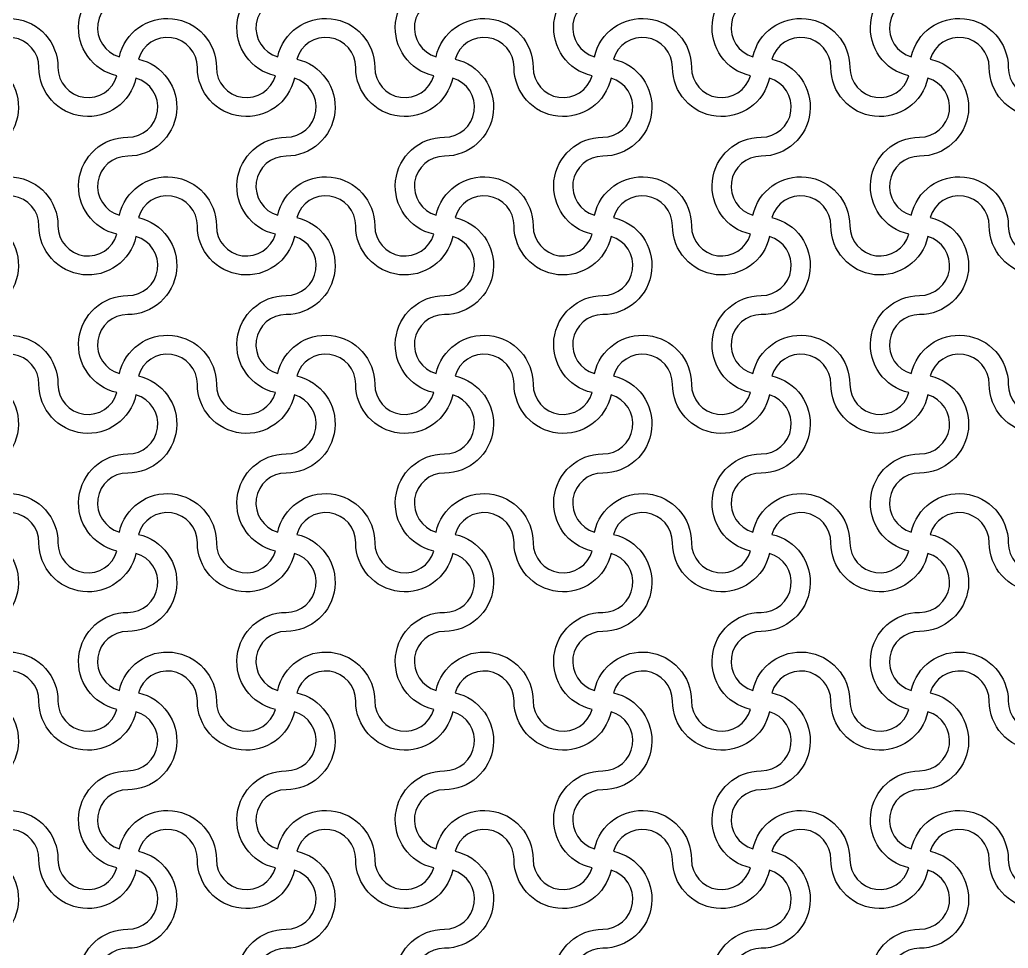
# Model space of a CAD drawing. Header units: millimetres. Extents: x 24 to 345, y 12 to 201.
# Drawn here: x 45.723 to 48.219, y 33.27 to 35.615 of the extents above; entities that cross this region are included whole.
import ezdxf

# ---------------------------------------------------------------- set-up
doc = ezdxf.new("R2010")
doc.units = ezdxf.units.MM
doc.header["$MEASUREMENT"] = 0
doc.layers.add('5th metal (rf+ground)', color=240, linetype='Continuous')

msp = doc.modelspace()

# ---------------------------------------------------------------- linework, layer by layer
at = {"layer": '5th metal (rf+ground)'}
for points in [[(46.01633, 35.86724, -0.8959788), (45.7713, 35.89421, 0.8687853), (45.62227, 35.91524, -0.8959788), (45.5953, 35.67021, 0.8687853), (45.57427, 35.52118, -0.8959788), (45.8193, 35.49421, 0.8687853), (45.96833, 35.47318, -0.8959788), (45.9953, 35.71821, 0.8687853)], [(46.01633, 35.86724, -0.8959788), (45.7713, 35.89421, 0.8687853), (45.62227, 35.91524, -0.8959788), (45.5953, 35.67021, 0.8687853), (45.57427, 35.52118, -0.8959788), (45.8193, 35.49421, 0.8687853), (45.96833, 35.47318, -0.8959788), (45.9953, 35.71821, 0.8687853)], [(46.01633, 35.86724, -0.8959788), (45.7713, 35.89421, 0.8687853), (45.62227, 35.91524, -0.8959788), (45.5953, 35.67021, 0.8687853), (45.57427, 35.52118, -0.8959788), (45.8193, 35.49421, 0.8687853), (45.96833, 35.47318, -0.8959788), (45.9953, 35.71821, 0.8687853)], [(46.01633, 35.86724, -0.8959788), (45.7713, 35.89421, 0.8687853), (45.62227, 35.91524, -0.8959788), (45.5953, 35.67021, 0.8687853), (45.57427, 35.52118, -0.8959788), (45.8193, 35.49421, 0.8687853), (45.96833, 35.47318, -0.8959788), (45.9953, 35.71821, 0.8687853)], [(46.41633, 35.86724, -0.8959788), (46.1713, 35.89421, 0.8687853), (46.02227, 35.91524, -0.8959788), (45.9953, 35.67021, 0.8687853), (45.97427, 35.52118, -0.8959788), (46.2193, 35.49421, 0.8687853), (46.36833, 35.47318, -0.8959788), (46.3953, 35.71821, 0.8687853)], [(46.41633, 35.86724, -0.8959788), (46.1713, 35.89421, 0.8687853), (46.02227, 35.91524, -0.8959788), (45.9953, 35.67021, 0.8687853), (45.97427, 35.52118, -0.8959788), (46.2193, 35.49421, 0.8687853), (46.36833, 35.47318, -0.8959788), (46.3953, 35.71821, 0.8687853)], [(46.41633, 35.86724, -0.8959788), (46.1713, 35.89421, 0.8687853), (46.02227, 35.91524, -0.8959788), (45.9953, 35.67021, 0.8687853), (45.97427, 35.52118, -0.8959788), (46.2193, 35.49421, 0.8687853), (46.36833, 35.47318, -0.8959788), (46.3953, 35.71821, 0.8687853)], [(46.41633, 35.86724, -0.8959788), (46.1713, 35.89421, 0.8687853), (46.02227, 35.91524, -0.8959788), (45.9953, 35.67021, 0.8687853), (45.97427, 35.52118, -0.8959788), (46.2193, 35.49421, 0.8687853), (46.36833, 35.47318, -0.8959788), (46.3953, 35.71821, 0.8687853)], [(46.81633, 35.86724, -0.8959788), (46.5713, 35.89421, 0.8687853), (46.42227, 35.91524, -0.8959788), (46.3953, 35.67021, 0.8687853), (46.37427, 35.52118, -0.8959788), (46.6193, 35.49421, 0.8687853), (46.76833, 35.47318, -0.8959788), (46.7953, 35.71821, 0.8687853)], [(46.81633, 35.86724, -0.8959788), (46.5713, 35.89421, 0.8687853), (46.42227, 35.91524, -0.8959788), (46.3953, 35.67021, 0.8687853), (46.37427, 35.52118, -0.8959788), (46.6193, 35.49421, 0.8687853), (46.76833, 35.47318, -0.8959788), (46.7953, 35.71821, 0.8687853)], [(46.81633, 35.86724, -0.8959788), (46.5713, 35.89421, 0.8687853), (46.42227, 35.91524, -0.8959788), (46.3953, 35.67021, 0.8687853), (46.37427, 35.52118, -0.8959788), (46.6193, 35.49421, 0.8687853), (46.76833, 35.47318, -0.8959788), (46.7953, 35.71821, 0.8687853)], [(46.81633, 35.86724, -0.8959788), (46.5713, 35.89421, 0.8687853), (46.42227, 35.91524, -0.8959788), (46.3953, 35.67021, 0.8687853), (46.37427, 35.52118, -0.8959788), (46.6193, 35.49421, 0.8687853), (46.76833, 35.47318, -0.8959788), (46.7953, 35.71821, 0.8687853)], [(47.21633, 35.86724, -0.8959788), (46.9713, 35.89421, 0.8687853), (46.82227, 35.91524, -0.8959788), (46.7953, 35.67021, 0.8687853), (46.77427, 35.52118, -0.8959788), (47.0193, 35.49421, 0.8687853), (47.16833, 35.47318, -0.8959788), (47.1953, 35.71821, 0.8687853)], [(47.21633, 35.86724, -0.8959788), (46.9713, 35.89421, 0.8687853), (46.82227, 35.91524, -0.8959788), (46.7953, 35.67021, 0.8687853), (46.77427, 35.52118, -0.8959788), (47.0193, 35.49421, 0.8687853), (47.16833, 35.47318, -0.8959788), (47.1953, 35.71821, 0.8687853)], [(47.21633, 35.86724, -0.8959788), (46.9713, 35.89421, 0.8687853), (46.82227, 35.91524, -0.8959788), (46.7953, 35.67021, 0.8687853), (46.77427, 35.52118, -0.8959788), (47.0193, 35.49421, 0.8687853), (47.16833, 35.47318, -0.8959788), (47.1953, 35.71821, 0.8687853)], [(47.21633, 35.86724, -0.8959788), (46.9713, 35.89421, 0.8687853), (46.82227, 35.91524, -0.8959788), (46.7953, 35.67021, 0.8687853), (46.77427, 35.52118, -0.8959788), (47.0193, 35.49421, 0.8687853), (47.16833, 35.47318, -0.8959788), (47.1953, 35.71821, 0.8687853)], [(47.61633, 35.86724, -0.8959788), (47.3713, 35.89421, 0.8687853), (47.22227, 35.91524, -0.8959788), (47.1953, 35.67021, 0.8687853), (47.17427, 35.52118, -0.8959788), (47.4193, 35.49421, 0.8687853), (47.56833, 35.47318, -0.8959788), (47.5953, 35.71821, 0.8687853)], [(47.61633, 35.86724, -0.8959788), (47.3713, 35.89421, 0.8687853), (47.22227, 35.91524, -0.8959788), (47.1953, 35.67021, 0.8687853), (47.17427, 35.52118, -0.8959788), (47.4193, 35.49421, 0.8687853), (47.56833, 35.47318, -0.8959788), (47.5953, 35.71821, 0.8687853)], [(47.61633, 35.86724, -0.8959788), (47.3713, 35.89421, 0.8687853), (47.22227, 35.91524, -0.8959788), (47.1953, 35.67021, 0.8687853), (47.17427, 35.52118, -0.8959788), (47.4193, 35.49421, 0.8687853), (47.56833, 35.47318, -0.8959788), (47.5953, 35.71821, 0.8687853)], [(47.61633, 35.86724, -0.8959788), (47.3713, 35.89421, 0.8687853), (47.22227, 35.91524, -0.8959788), (47.1953, 35.67021, 0.8687853), (47.17427, 35.52118, -0.8959788), (47.4193, 35.49421, 0.8687853), (47.56833, 35.47318, -0.8959788), (47.5953, 35.71821, 0.8687853)], [(48.01633, 35.86724, -0.8959788), (47.7713, 35.89421, 0.8687853), (47.62227, 35.91524, -0.8959788), (47.5953, 35.67021, 0.8687853), (47.57427, 35.52118, -0.8959788), (47.8193, 35.49421, 0.8687853), (47.96833, 35.47318, -0.8959788), (47.9953, 35.71821, 0.8687853)], [(48.01633, 35.86724, -0.8959788), (47.7713, 35.89421, 0.8687853), (47.62227, 35.91524, -0.8959788), (47.5953, 35.67021, 0.8687853), (47.57427, 35.52118, -0.8959788), (47.8193, 35.49421, 0.8687853), (47.96833, 35.47318, -0.8959788), (47.9953, 35.71821, 0.8687853)], [(48.01633, 35.86724, -0.8959788), (47.7713, 35.89421, 0.8687853), (47.62227, 35.91524, -0.8959788), (47.5953, 35.67021, 0.8687853), (47.57427, 35.52118, -0.8959788), (47.8193, 35.49421, 0.8687853), (47.96833, 35.47318, -0.8959788), (47.9953, 35.71821, 0.8687853)], [(48.01633, 35.86724, -0.8959788), (47.7713, 35.89421, 0.8687853), (47.62227, 35.91524, -0.8959788), (47.5953, 35.67021, 0.8687853), (47.57427, 35.52118, -0.8959788), (47.8193, 35.49421, 0.8687853), (47.96833, 35.47318, -0.8959788), (47.9953, 35.71821, 0.8687853)], [(48.41633, 35.86724, -0.8959788), (48.1713, 35.89421, 0.8687853), (48.02227, 35.91524, -0.8959788), (47.9953, 35.67021, 0.8687853), (47.97427, 35.52118, -0.8959788), (48.2193, 35.49421, 0.8687853), (48.36833, 35.47318, -0.8959788), (48.3953, 35.71821, 0.8687853)], [(48.41633, 35.86724, -0.8959788), (48.1713, 35.89421, 0.8687853), (48.02227, 35.91524, -0.8959788), (47.9953, 35.67021, 0.8687853), (47.97427, 35.52118, -0.8959788), (48.2193, 35.49421, 0.8687853), (48.36833, 35.47318, -0.8959788), (48.3953, 35.71821, 0.8687853)], [(48.41633, 35.86724, -0.8959788), (48.1713, 35.89421, 0.8687853), (48.02227, 35.91524, -0.8959788), (47.9953, 35.67021, 0.8687853), (47.97427, 35.52118, -0.8959788), (48.2193, 35.49421, 0.8687853), (48.36833, 35.47318, -0.8959788), (48.3953, 35.71821, 0.8687853)], [(48.41633, 35.86724, -0.8959788), (48.1713, 35.89421, 0.8687853), (48.02227, 35.91524, -0.8959788), (47.9953, 35.67021, 0.8687853), (47.97427, 35.52118, -0.8959788), (48.2193, 35.49421, 0.8687853), (48.36833, 35.47318, -0.8959788), (48.3953, 35.71821, 0.8687853)], [(46.01633, 35.46724, -0.8959788), (45.7713, 35.49421, 0.8687853), (45.62227, 35.51524, -0.8959788), (45.5953, 35.27021, 0.8687853), (45.57427, 35.12118, -0.8959788), (45.8193, 35.09421, 0.8687853), (45.96833, 35.07318, -0.8959788), (45.9953, 35.31821, 0.8687853)], [(46.01633, 35.46724, -0.8959788), (45.7713, 35.49421, 0.8687853), (45.62227, 35.51524, -0.8959788), (45.5953, 35.27021, 0.8687853), (45.57427, 35.12118, -0.8959788), (45.8193, 35.09421, 0.8687853), (45.96833, 35.07318, -0.8959788), (45.9953, 35.31821, 0.8687853)], [(46.01633, 35.46724, -0.8959788), (45.7713, 35.49421, 0.8687853), (45.62227, 35.51524, -0.8959788), (45.5953, 35.27021, 0.8687853), (45.57427, 35.12118, -0.8959788), (45.8193, 35.09421, 0.8687853), (45.96833, 35.07318, -0.8959788), (45.9953, 35.31821, 0.8687853)], [(46.01633, 35.46724, -0.8959788), (45.7713, 35.49421, 0.8687853), (45.62227, 35.51524, -0.8959788), (45.5953, 35.27021, 0.8687853), (45.57427, 35.12118, -0.8959788), (45.8193, 35.09421, 0.8687853), (45.96833, 35.07318, -0.8959788), (45.9953, 35.31821, 0.8687853)], [(46.41633, 35.46724, -0.8959788), (46.1713, 35.49421, 0.8687853), (46.02227, 35.51524, -0.8959788), (45.9953, 35.27021, 0.8687853), (45.97427, 35.12118, -0.8959788), (46.2193, 35.09421, 0.8687853), (46.36833, 35.07318, -0.8959788), (46.3953, 35.31821, 0.8687853)], [(46.41633, 35.46724, -0.8959788), (46.1713, 35.49421, 0.8687853), (46.02227, 35.51524, -0.8959788), (45.9953, 35.27021, 0.8687853), (45.97427, 35.12118, -0.8959788), (46.2193, 35.09421, 0.8687853), (46.36833, 35.07318, -0.8959788), (46.3953, 35.31821, 0.8687853)], [(46.41633, 35.46724, -0.8959788), (46.1713, 35.49421, 0.8687853), (46.02227, 35.51524, -0.8959788), (45.9953, 35.27021, 0.8687853), (45.97427, 35.12118, -0.8959788), (46.2193, 35.09421, 0.8687853), (46.36833, 35.07318, -0.8959788), (46.3953, 35.31821, 0.8687853)], [(46.41633, 35.46724, -0.8959788), (46.1713, 35.49421, 0.8687853), (46.02227, 35.51524, -0.8959788), (45.9953, 35.27021, 0.8687853), (45.97427, 35.12118, -0.8959788), (46.2193, 35.09421, 0.8687853), (46.36833, 35.07318, -0.8959788), (46.3953, 35.31821, 0.8687853)], [(46.81633, 35.46724, -0.8959788), (46.5713, 35.49421, 0.8687853), (46.42227, 35.51524, -0.8959788), (46.3953, 35.27021, 0.8687853), (46.37427, 35.12118, -0.8959788), (46.6193, 35.09421, 0.8687853), (46.76833, 35.07318, -0.8959788), (46.7953, 35.31821, 0.8687853)], [(46.81633, 35.46724, -0.8959788), (46.5713, 35.49421, 0.8687853), (46.42227, 35.51524, -0.8959788), (46.3953, 35.27021, 0.8687853), (46.37427, 35.12118, -0.8959788), (46.6193, 35.09421, 0.8687853), (46.76833, 35.07318, -0.8959788), (46.7953, 35.31821, 0.8687853)], [(46.81633, 35.46724, -0.8959788), (46.5713, 35.49421, 0.8687853), (46.42227, 35.51524, -0.8959788), (46.3953, 35.27021, 0.8687853), (46.37427, 35.12118, -0.8959788), (46.6193, 35.09421, 0.8687853), (46.76833, 35.07318, -0.8959788), (46.7953, 35.31821, 0.8687853)], [(46.81633, 35.46724, -0.8959788), (46.5713, 35.49421, 0.8687853), (46.42227, 35.51524, -0.8959788), (46.3953, 35.27021, 0.8687853), (46.37427, 35.12118, -0.8959788), (46.6193, 35.09421, 0.8687853), (46.76833, 35.07318, -0.8959788), (46.7953, 35.31821, 0.8687853)], [(47.21633, 35.46724, -0.8959788), (46.9713, 35.49421, 0.8687853), (46.82227, 35.51524, -0.8959788), (46.7953, 35.27021, 0.8687853), (46.77427, 35.12118, -0.8959788), (47.0193, 35.09421, 0.8687853), (47.16833, 35.07318, -0.8959788), (47.1953, 35.31821, 0.8687853)], [(47.21633, 35.46724, -0.8959788), (46.9713, 35.49421, 0.8687853), (46.82227, 35.51524, -0.8959788), (46.7953, 35.27021, 0.8687853), (46.77427, 35.12118, -0.8959788), (47.0193, 35.09421, 0.8687853), (47.16833, 35.07318, -0.8959788), (47.1953, 35.31821, 0.8687853)], [(47.21633, 35.46724, -0.8959788), (46.9713, 35.49421, 0.8687853), (46.82227, 35.51524, -0.8959788), (46.7953, 35.27021, 0.8687853), (46.77427, 35.12118, -0.8959788), (47.0193, 35.09421, 0.8687853), (47.16833, 35.07318, -0.8959788), (47.1953, 35.31821, 0.8687853)], [(47.21633, 35.46724, -0.8959788), (46.9713, 35.49421, 0.8687853), (46.82227, 35.51524, -0.8959788), (46.7953, 35.27021, 0.8687853), (46.77427, 35.12118, -0.8959788), (47.0193, 35.09421, 0.8687853), (47.16833, 35.07318, -0.8959788), (47.1953, 35.31821, 0.8687853)], [(47.61633, 35.46724, -0.8959788), (47.3713, 35.49421, 0.8687853), (47.22227, 35.51524, -0.8959788), (47.1953, 35.27021, 0.8687853), (47.17427, 35.12118, -0.8959788), (47.4193, 35.09421, 0.8687853), (47.56833, 35.07318, -0.8959788), (47.5953, 35.31821, 0.8687853)], [(47.61633, 35.46724, -0.8959788), (47.3713, 35.49421, 0.8687853), (47.22227, 35.51524, -0.8959788), (47.1953, 35.27021, 0.8687853), (47.17427, 35.12118, -0.8959788), (47.4193, 35.09421, 0.8687853), (47.56833, 35.07318, -0.8959788), (47.5953, 35.31821, 0.8687853)], [(47.61633, 35.46724, -0.8959788), (47.3713, 35.49421, 0.8687853), (47.22227, 35.51524, -0.8959788), (47.1953, 35.27021, 0.8687853), (47.17427, 35.12118, -0.8959788), (47.4193, 35.09421, 0.8687853), (47.56833, 35.07318, -0.8959788), (47.5953, 35.31821, 0.8687853)], [(47.61633, 35.46724, -0.8959788), (47.3713, 35.49421, 0.8687853), (47.22227, 35.51524, -0.8959788), (47.1953, 35.27021, 0.8687853), (47.17427, 35.12118, -0.8959788), (47.4193, 35.09421, 0.8687853), (47.56833, 35.07318, -0.8959788), (47.5953, 35.31821, 0.8687853)], [(48.01633, 35.46724, -0.8959788), (47.7713, 35.49421, 0.8687853), (47.62227, 35.51524, -0.8959788), (47.5953, 35.27021, 0.8687853), (47.57427, 35.12118, -0.8959788), (47.8193, 35.09421, 0.8687853), (47.96833, 35.07318, -0.8959788), (47.9953, 35.31821, 0.8687853)], [(48.01633, 35.46724, -0.8959788), (47.7713, 35.49421, 0.8687853), (47.62227, 35.51524, -0.8959788), (47.5953, 35.27021, 0.8687853), (47.57427, 35.12118, -0.8959788), (47.8193, 35.09421, 0.8687853), (47.96833, 35.07318, -0.8959788), (47.9953, 35.31821, 0.8687853)], [(48.01633, 35.46724, -0.8959788), (47.7713, 35.49421, 0.8687853), (47.62227, 35.51524, -0.8959788), (47.5953, 35.27021, 0.8687853), (47.57427, 35.12118, -0.8959788), (47.8193, 35.09421, 0.8687853), (47.96833, 35.07318, -0.8959788), (47.9953, 35.31821, 0.8687853)], [(48.01633, 35.46724, -0.8959788), (47.7713, 35.49421, 0.8687853), (47.62227, 35.51524, -0.8959788), (47.5953, 35.27021, 0.8687853), (47.57427, 35.12118, -0.8959788), (47.8193, 35.09421, 0.8687853), (47.96833, 35.07318, -0.8959788), (47.9953, 35.31821, 0.8687853)], [(48.41633, 35.46724, -0.8959788), (48.1713, 35.49421, 0.8687853), (48.02227, 35.51524, -0.8959788), (47.9953, 35.27021, 0.8687853), (47.97427, 35.12118, -0.8959788), (48.2193, 35.09421, 0.8687853), (48.36833, 35.07318, -0.8959788), (48.3953, 35.31821, 0.8687853)], [(48.41633, 35.46724, -0.8959788), (48.1713, 35.49421, 0.8687853), (48.02227, 35.51524, -0.8959788), (47.9953, 35.27021, 0.8687853), (47.97427, 35.12118, -0.8959788), (48.2193, 35.09421, 0.8687853), (48.36833, 35.07318, -0.8959788), (48.3953, 35.31821, 0.8687853)], [(48.41633, 35.46724, -0.8959788), (48.1713, 35.49421, 0.8687853), (48.02227, 35.51524, -0.8959788), (47.9953, 35.27021, 0.8687853), (47.97427, 35.12118, -0.8959788), (48.2193, 35.09421, 0.8687853), (48.36833, 35.07318, -0.8959788), (48.3953, 35.31821, 0.8687853)], [(48.41633, 35.46724, -0.8959788), (48.1713, 35.49421, 0.8687853), (48.02227, 35.51524, -0.8959788), (47.9953, 35.27021, 0.8687853), (47.97427, 35.12118, -0.8959788), (48.2193, 35.09421, 0.8687853), (48.36833, 35.07318, -0.8959788), (48.3953, 35.31821, 0.8687853)], [(46.01633, 35.06724, -0.8959788), (45.7713, 35.09421, 0.8687853), (45.62227, 35.11524, -0.8959788), (45.5953, 34.87021, 0.8687853), (45.57427, 34.72118, -0.8959788), (45.8193, 34.69421, 0.8687853), (45.96833, 34.67318, -0.8959788), (45.9953, 34.91821, 0.8687853)], [(46.01633, 35.06724, -0.8959788), (45.7713, 35.09421, 0.8687853), (45.62227, 35.11524, -0.8959788), (45.5953, 34.87021, 0.8687853), (45.57427, 34.72118, -0.8959788), (45.8193, 34.69421, 0.8687853), (45.96833, 34.67318, -0.8959788), (45.9953, 34.91821, 0.8687853)], [(46.01633, 35.06724, -0.8959788), (45.7713, 35.09421, 0.8687853), (45.62227, 35.11524, -0.8959788), (45.5953, 34.87021, 0.8687853), (45.57427, 34.72118, -0.8959788), (45.8193, 34.69421, 0.8687853), (45.96833, 34.67318, -0.8959788), (45.9953, 34.91821, 0.8687853)], [(46.01633, 35.06724, -0.8959788), (45.7713, 35.09421, 0.8687853), (45.62227, 35.11524, -0.8959788), (45.5953, 34.87021, 0.8687853), (45.57427, 34.72118, -0.8959788), (45.8193, 34.69421, 0.8687853), (45.96833, 34.67318, -0.8959788), (45.9953, 34.91821, 0.8687853)], [(46.41633, 35.06724, -0.8959788), (46.1713, 35.09421, 0.8687853), (46.02227, 35.11524, -0.8959788), (45.9953, 34.87021, 0.8687853), (45.97427, 34.72118, -0.8959788), (46.2193, 34.69421, 0.8687853), (46.36833, 34.67318, -0.8959788), (46.3953, 34.91821, 0.8687853)], [(46.41633, 35.06724, -0.8959788), (46.1713, 35.09421, 0.8687853), (46.02227, 35.11524, -0.8959788), (45.9953, 34.87021, 0.8687853), (45.97427, 34.72118, -0.8959788), (46.2193, 34.69421, 0.8687853), (46.36833, 34.67318, -0.8959788), (46.3953, 34.91821, 0.8687853)], [(46.41633, 35.06724, -0.8959788), (46.1713, 35.09421, 0.8687853), (46.02227, 35.11524, -0.8959788), (45.9953, 34.87021, 0.8687853), (45.97427, 34.72118, -0.8959788), (46.2193, 34.69421, 0.8687853), (46.36833, 34.67318, -0.8959788), (46.3953, 34.91821, 0.8687853)], [(46.41633, 35.06724, -0.8959788), (46.1713, 35.09421, 0.8687853), (46.02227, 35.11524, -0.8959788), (45.9953, 34.87021, 0.8687853), (45.97427, 34.72118, -0.8959788), (46.2193, 34.69421, 0.8687853), (46.36833, 34.67318, -0.8959788), (46.3953, 34.91821, 0.8687853)], [(46.81633, 35.06724, -0.8959788), (46.5713, 35.09421, 0.8687853), (46.42227, 35.11524, -0.8959788), (46.3953, 34.87021, 0.8687853), (46.37427, 34.72118, -0.8959788), (46.6193, 34.69421, 0.8687853), (46.76833, 34.67318, -0.8959788), (46.7953, 34.91821, 0.8687853)], [(46.81633, 35.06724, -0.8959788), (46.5713, 35.09421, 0.8687853), (46.42227, 35.11524, -0.8959788), (46.3953, 34.87021, 0.8687853), (46.37427, 34.72118, -0.8959788), (46.6193, 34.69421, 0.8687853), (46.76833, 34.67318, -0.8959788), (46.7953, 34.91821, 0.8687853)], [(46.81633, 35.06724, -0.8959788), (46.5713, 35.09421, 0.8687853), (46.42227, 35.11524, -0.8959788), (46.3953, 34.87021, 0.8687853), (46.37427, 34.72118, -0.8959788), (46.6193, 34.69421, 0.8687853), (46.76833, 34.67318, -0.8959788), (46.7953, 34.91821, 0.8687853)], [(46.81633, 35.06724, -0.8959788), (46.5713, 35.09421, 0.8687853), (46.42227, 35.11524, -0.8959788), (46.3953, 34.87021, 0.8687853), (46.37427, 34.72118, -0.8959788), (46.6193, 34.69421, 0.8687853), (46.76833, 34.67318, -0.8959788), (46.7953, 34.91821, 0.8687853)], [(47.21633, 35.06724, -0.8959788), (46.9713, 35.09421, 0.8687853), (46.82227, 35.11524, -0.8959788), (46.7953, 34.87021, 0.8687853), (46.77427, 34.72118, -0.8959788), (47.0193, 34.69421, 0.8687853), (47.16833, 34.67318, -0.8959788), (47.1953, 34.91821, 0.8687853)], [(47.21633, 35.06724, -0.8959788), (46.9713, 35.09421, 0.8687853), (46.82227, 35.11524, -0.8959788), (46.7953, 34.87021, 0.8687853), (46.77427, 34.72118, -0.8959788), (47.0193, 34.69421, 0.8687853), (47.16833, 34.67318, -0.8959788), (47.1953, 34.91821, 0.8687853)], [(47.21633, 35.06724, -0.8959788), (46.9713, 35.09421, 0.8687853), (46.82227, 35.11524, -0.8959788), (46.7953, 34.87021, 0.8687853), (46.77427, 34.72118, -0.8959788), (47.0193, 34.69421, 0.8687853), (47.16833, 34.67318, -0.8959788), (47.1953, 34.91821, 0.8687853)], [(47.21633, 35.06724, -0.8959788), (46.9713, 35.09421, 0.8687853), (46.82227, 35.11524, -0.8959788), (46.7953, 34.87021, 0.8687853), (46.77427, 34.72118, -0.8959788), (47.0193, 34.69421, 0.8687853), (47.16833, 34.67318, -0.8959788), (47.1953, 34.91821, 0.8687853)], [(47.61633, 35.06724, -0.8959788), (47.3713, 35.09421, 0.8687853), (47.22227, 35.11524, -0.8959788), (47.1953, 34.87021, 0.8687853), (47.17427, 34.72118, -0.8959788), (47.4193, 34.69421, 0.8687853), (47.56833, 34.67318, -0.8959788), (47.5953, 34.91821, 0.8687853)], [(47.61633, 35.06724, -0.8959788), (47.3713, 35.09421, 0.8687853), (47.22227, 35.11524, -0.8959788), (47.1953, 34.87021, 0.8687853), (47.17427, 34.72118, -0.8959788), (47.4193, 34.69421, 0.8687853), (47.56833, 34.67318, -0.8959788), (47.5953, 34.91821, 0.8687853)], [(47.61633, 35.06724, -0.8959788), (47.3713, 35.09421, 0.8687853), (47.22227, 35.11524, -0.8959788), (47.1953, 34.87021, 0.8687853), (47.17427, 34.72118, -0.8959788), (47.4193, 34.69421, 0.8687853), (47.56833, 34.67318, -0.8959788), (47.5953, 34.91821, 0.8687853)], [(47.61633, 35.06724, -0.8959788), (47.3713, 35.09421, 0.8687853), (47.22227, 35.11524, -0.8959788), (47.1953, 34.87021, 0.8687853), (47.17427, 34.72118, -0.8959788), (47.4193, 34.69421, 0.8687853), (47.56833, 34.67318, -0.8959788), (47.5953, 34.91821, 0.8687853)], [(48.01633, 35.06724, -0.8959788), (47.7713, 35.09421, 0.8687853), (47.62227, 35.11524, -0.8959788), (47.5953, 34.87021, 0.8687853), (47.57427, 34.72118, -0.8959788), (47.8193, 34.69421, 0.8687853), (47.96833, 34.67318, -0.8959788), (47.9953, 34.91821, 0.8687853)], [(48.01633, 35.06724, -0.8959788), (47.7713, 35.09421, 0.8687853), (47.62227, 35.11524, -0.8959788), (47.5953, 34.87021, 0.8687853), (47.57427, 34.72118, -0.8959788), (47.8193, 34.69421, 0.8687853), (47.96833, 34.67318, -0.8959788), (47.9953, 34.91821, 0.8687853)], [(48.01633, 35.06724, -0.8959788), (47.7713, 35.09421, 0.8687853), (47.62227, 35.11524, -0.8959788), (47.5953, 34.87021, 0.8687853), (47.57427, 34.72118, -0.8959788), (47.8193, 34.69421, 0.8687853), (47.96833, 34.67318, -0.8959788), (47.9953, 34.91821, 0.8687853)], [(48.01633, 35.06724, -0.8959788), (47.7713, 35.09421, 0.8687853), (47.62227, 35.11524, -0.8959788), (47.5953, 34.87021, 0.8687853), (47.57427, 34.72118, -0.8959788), (47.8193, 34.69421, 0.8687853), (47.96833, 34.67318, -0.8959788), (47.9953, 34.91821, 0.8687853)], [(48.41633, 35.06724, -0.8959788), (48.1713, 35.09421, 0.8687853), (48.02227, 35.11524, -0.8959788), (47.9953, 34.87021, 0.8687853), (47.97427, 34.72118, -0.8959788), (48.2193, 34.69421, 0.8687853), (48.36833, 34.67318, -0.8959788), (48.3953, 34.91821, 0.8687853)], [(48.41633, 35.06724, -0.8959788), (48.1713, 35.09421, 0.8687853), (48.02227, 35.11524, -0.8959788), (47.9953, 34.87021, 0.8687853), (47.97427, 34.72118, -0.8959788), (48.2193, 34.69421, 0.8687853), (48.36833, 34.67318, -0.8959788), (48.3953, 34.91821, 0.8687853)], [(48.41633, 35.06724, -0.8959788), (48.1713, 35.09421, 0.8687853), (48.02227, 35.11524, -0.8959788), (47.9953, 34.87021, 0.8687853), (47.97427, 34.72118, -0.8959788), (48.2193, 34.69421, 0.8687853), (48.36833, 34.67318, -0.8959788), (48.3953, 34.91821, 0.8687853)], [(48.41633, 35.06724, -0.8959788), (48.1713, 35.09421, 0.8687853), (48.02227, 35.11524, -0.8959788), (47.9953, 34.87021, 0.8687853), (47.97427, 34.72118, -0.8959788), (48.2193, 34.69421, 0.8687853), (48.36833, 34.67318, -0.8959788), (48.3953, 34.91821, 0.8687853)], [(46.01633, 34.66724, -0.8959788), (45.7713, 34.69421, 0.8687853), (45.62227, 34.71524, -0.8959788), (45.5953, 34.47021, 0.8687853), (45.57427, 34.32118, -0.8959788), (45.8193, 34.29421, 0.8687853), (45.96833, 34.27318, -0.8959788), (45.9953, 34.51821, 0.8687853)], [(46.01633, 34.66724, -0.8959788), (45.7713, 34.69421, 0.8687853), (45.62227, 34.71524, -0.8959788), (45.5953, 34.47021, 0.8687853), (45.57427, 34.32118, -0.8959788), (45.8193, 34.29421, 0.8687853), (45.96833, 34.27318, -0.8959788), (45.9953, 34.51821, 0.8687853)], [(46.01633, 34.66724, -0.8959788), (45.7713, 34.69421, 0.8687853), (45.62227, 34.71524, -0.8959788), (45.5953, 34.47021, 0.8687853), (45.57427, 34.32118, -0.8959788), (45.8193, 34.29421, 0.8687853), (45.96833, 34.27318, -0.8959788), (45.9953, 34.51821, 0.8687853)], [(46.01633, 34.66724, -0.8959788), (45.7713, 34.69421, 0.8687853), (45.62227, 34.71524, -0.8959788), (45.5953, 34.47021, 0.8687853), (45.57427, 34.32118, -0.8959788), (45.8193, 34.29421, 0.8687853), (45.96833, 34.27318, -0.8959788), (45.9953, 34.51821, 0.8687853)], [(46.41633, 34.66724, -0.8959788), (46.1713, 34.69421, 0.8687853), (46.02227, 34.71524, -0.8959788), (45.9953, 34.47021, 0.8687853), (45.97427, 34.32118, -0.8959788), (46.2193, 34.29421, 0.8687853), (46.36833, 34.27318, -0.8959788), (46.3953, 34.51821, 0.8687853)], [(46.41633, 34.66724, -0.8959788), (46.1713, 34.69421, 0.8687853), (46.02227, 34.71524, -0.8959788), (45.9953, 34.47021, 0.8687853), (45.97427, 34.32118, -0.8959788), (46.2193, 34.29421, 0.8687853), (46.36833, 34.27318, -0.8959788), (46.3953, 34.51821, 0.8687853)], [(46.41633, 34.66724, -0.8959788), (46.1713, 34.69421, 0.8687853), (46.02227, 34.71524, -0.8959788), (45.9953, 34.47021, 0.8687853), (45.97427, 34.32118, -0.8959788), (46.2193, 34.29421, 0.8687853), (46.36833, 34.27318, -0.8959788), (46.3953, 34.51821, 0.8687853)], [(46.41633, 34.66724, -0.8959788), (46.1713, 34.69421, 0.8687853), (46.02227, 34.71524, -0.8959788), (45.9953, 34.47021, 0.8687853), (45.97427, 34.32118, -0.8959788), (46.2193, 34.29421, 0.8687853), (46.36833, 34.27318, -0.8959788), (46.3953, 34.51821, 0.8687853)], [(46.81633, 34.66724, -0.8959788), (46.5713, 34.69421, 0.8687853), (46.42227, 34.71524, -0.8959788), (46.3953, 34.47021, 0.8687853), (46.37427, 34.32118, -0.8959788), (46.6193, 34.29421, 0.8687853), (46.76833, 34.27318, -0.8959788), (46.7953, 34.51821, 0.8687853)], [(46.81633, 34.66724, -0.8959788), (46.5713, 34.69421, 0.8687853), (46.42227, 34.71524, -0.8959788), (46.3953, 34.47021, 0.8687853), (46.37427, 34.32118, -0.8959788), (46.6193, 34.29421, 0.8687853), (46.76833, 34.27318, -0.8959788), (46.7953, 34.51821, 0.8687853)], [(46.81633, 34.66724, -0.8959788), (46.5713, 34.69421, 0.8687853), (46.42227, 34.71524, -0.8959788), (46.3953, 34.47021, 0.8687853), (46.37427, 34.32118, -0.8959788), (46.6193, 34.29421, 0.8687853), (46.76833, 34.27318, -0.8959788), (46.7953, 34.51821, 0.8687853)], [(46.81633, 34.66724, -0.8959788), (46.5713, 34.69421, 0.8687853), (46.42227, 34.71524, -0.8959788), (46.3953, 34.47021, 0.8687853), (46.37427, 34.32118, -0.8959788), (46.6193, 34.29421, 0.8687853), (46.76833, 34.27318, -0.8959788), (46.7953, 34.51821, 0.8687853)], [(47.21633, 34.66724, -0.8959788), (46.9713, 34.69421, 0.8687853), (46.82227, 34.71524, -0.8959788), (46.7953, 34.47021, 0.8687853), (46.77427, 34.32118, -0.8959788), (47.0193, 34.29421, 0.8687853), (47.16833, 34.27318, -0.8959788), (47.1953, 34.51821, 0.8687853)], [(47.21633, 34.66724, -0.8959788), (46.9713, 34.69421, 0.8687853), (46.82227, 34.71524, -0.8959788), (46.7953, 34.47021, 0.8687853), (46.77427, 34.32118, -0.8959788), (47.0193, 34.29421, 0.8687853), (47.16833, 34.27318, -0.8959788), (47.1953, 34.51821, 0.8687853)], [(47.21633, 34.66724, -0.8959788), (46.9713, 34.69421, 0.8687853), (46.82227, 34.71524, -0.8959788), (46.7953, 34.47021, 0.8687853), (46.77427, 34.32118, -0.8959788), (47.0193, 34.29421, 0.8687853), (47.16833, 34.27318, -0.8959788), (47.1953, 34.51821, 0.8687853)], [(47.21633, 34.66724, -0.8959788), (46.9713, 34.69421, 0.8687853), (46.82227, 34.71524, -0.8959788), (46.7953, 34.47021, 0.8687853), (46.77427, 34.32118, -0.8959788), (47.0193, 34.29421, 0.8687853), (47.16833, 34.27318, -0.8959788), (47.1953, 34.51821, 0.8687853)], [(47.61633, 34.66724, -0.8959788), (47.3713, 34.69421, 0.8687853), (47.22227, 34.71524, -0.8959788), (47.1953, 34.47021, 0.8687853), (47.17427, 34.32118, -0.8959788), (47.4193, 34.29421, 0.8687853), (47.56833, 34.27318, -0.8959788), (47.5953, 34.51821, 0.8687853)], [(47.61633, 34.66724, -0.8959788), (47.3713, 34.69421, 0.8687853), (47.22227, 34.71524, -0.8959788), (47.1953, 34.47021, 0.8687853), (47.17427, 34.32118, -0.8959788), (47.4193, 34.29421, 0.8687853), (47.56833, 34.27318, -0.8959788), (47.5953, 34.51821, 0.8687853)], [(47.61633, 34.66724, -0.8959788), (47.3713, 34.69421, 0.8687853), (47.22227, 34.71524, -0.8959788), (47.1953, 34.47021, 0.8687853), (47.17427, 34.32118, -0.8959788), (47.4193, 34.29421, 0.8687853), (47.56833, 34.27318, -0.8959788), (47.5953, 34.51821, 0.8687853)], [(47.61633, 34.66724, -0.8959788), (47.3713, 34.69421, 0.8687853), (47.22227, 34.71524, -0.8959788), (47.1953, 34.47021, 0.8687853), (47.17427, 34.32118, -0.8959788), (47.4193, 34.29421, 0.8687853), (47.56833, 34.27318, -0.8959788), (47.5953, 34.51821, 0.8687853)], [(48.01633, 34.66724, -0.8959788), (47.7713, 34.69421, 0.8687853), (47.62227, 34.71524, -0.8959788), (47.5953, 34.47021, 0.8687853), (47.57427, 34.32118, -0.8959788), (47.8193, 34.29421, 0.8687853), (47.96833, 34.27318, -0.8959788), (47.9953, 34.51821, 0.8687853)], [(48.01633, 34.66724, -0.8959788), (47.7713, 34.69421, 0.8687853), (47.62227, 34.71524, -0.8959788), (47.5953, 34.47021, 0.8687853), (47.57427, 34.32118, -0.8959788), (47.8193, 34.29421, 0.8687853), (47.96833, 34.27318, -0.8959788), (47.9953, 34.51821, 0.8687853)], [(48.01633, 34.66724, -0.8959788), (47.7713, 34.69421, 0.8687853), (47.62227, 34.71524, -0.8959788), (47.5953, 34.47021, 0.8687853), (47.57427, 34.32118, -0.8959788), (47.8193, 34.29421, 0.8687853), (47.96833, 34.27318, -0.8959788), (47.9953, 34.51821, 0.8687853)], [(48.01633, 34.66724, -0.8959788), (47.7713, 34.69421, 0.8687853), (47.62227, 34.71524, -0.8959788), (47.5953, 34.47021, 0.8687853), (47.57427, 34.32118, -0.8959788), (47.8193, 34.29421, 0.8687853), (47.96833, 34.27318, -0.8959788), (47.9953, 34.51821, 0.8687853)], [(48.41633, 34.66724, -0.8959788), (48.1713, 34.69421, 0.8687853), (48.02227, 34.71524, -0.8959788), (47.9953, 34.47021, 0.8687853), (47.97427, 34.32118, -0.8959788), (48.2193, 34.29421, 0.8687853), (48.36833, 34.27318, -0.8959788), (48.3953, 34.51821, 0.8687853)], [(48.41633, 34.66724, -0.8959788), (48.1713, 34.69421, 0.8687853), (48.02227, 34.71524, -0.8959788), (47.9953, 34.47021, 0.8687853), (47.97427, 34.32118, -0.8959788), (48.2193, 34.29421, 0.8687853), (48.36833, 34.27318, -0.8959788), (48.3953, 34.51821, 0.8687853)], [(48.41633, 34.66724, -0.8959788), (48.1713, 34.69421, 0.8687853), (48.02227, 34.71524, -0.8959788), (47.9953, 34.47021, 0.8687853), (47.97427, 34.32118, -0.8959788), (48.2193, 34.29421, 0.8687853), (48.36833, 34.27318, -0.8959788), (48.3953, 34.51821, 0.8687853)], [(48.41633, 34.66724, -0.8959788), (48.1713, 34.69421, 0.8687853), (48.02227, 34.71524, -0.8959788), (47.9953, 34.47021, 0.8687853), (47.97427, 34.32118, -0.8959788), (48.2193, 34.29421, 0.8687853), (48.36833, 34.27318, -0.8959788), (48.3953, 34.51821, 0.8687853)], [(46.01633, 34.26724, -0.8959788), (45.7713, 34.29421, 0.8687853), (45.62227, 34.31524, -0.8959788), (45.5953, 34.07021, 0.8687853), (45.57427, 33.92118, -0.8959788), (45.8193, 33.89421, 0.8687853), (45.96833, 33.87318, -0.8959788), (45.9953, 34.11821, 0.8687853)], [(46.01633, 34.26724, -0.8959788), (45.7713, 34.29421, 0.8687853), (45.62227, 34.31524, -0.8959788), (45.5953, 34.07021, 0.8687853), (45.57427, 33.92118, -0.8959788), (45.8193, 33.89421, 0.8687853), (45.96833, 33.87318, -0.8959788), (45.9953, 34.11821, 0.8687853)], [(46.01633, 34.26724, -0.8959788), (45.7713, 34.29421, 0.8687853), (45.62227, 34.31524, -0.8959788), (45.5953, 34.07021, 0.8687853), (45.57427, 33.92118, -0.8959788), (45.8193, 33.89421, 0.8687853), (45.96833, 33.87318, -0.8959788), (45.9953, 34.11821, 0.8687853)], [(46.01633, 34.26724, -0.8959788), (45.7713, 34.29421, 0.8687853), (45.62227, 34.31524, -0.8959788), (45.5953, 34.07021, 0.8687853), (45.57427, 33.92118, -0.8959788), (45.8193, 33.89421, 0.8687853), (45.96833, 33.87318, -0.8959788), (45.9953, 34.11821, 0.8687853)], [(46.41633, 34.26724, -0.8959788), (46.1713, 34.29421, 0.8687853), (46.02227, 34.31524, -0.8959788), (45.9953, 34.07021, 0.8687853), (45.97427, 33.92118, -0.8959788), (46.2193, 33.89421, 0.8687853), (46.36833, 33.87318, -0.8959788), (46.3953, 34.11821, 0.8687853)], [(46.41633, 34.26724, -0.8959788), (46.1713, 34.29421, 0.8687853), (46.02227, 34.31524, -0.8959788), (45.9953, 34.07021, 0.8687853), (45.97427, 33.92118, -0.8959788), (46.2193, 33.89421, 0.8687853), (46.36833, 33.87318, -0.8959788), (46.3953, 34.11821, 0.8687853)], [(46.41633, 34.26724, -0.8959788), (46.1713, 34.29421, 0.8687853), (46.02227, 34.31524, -0.8959788), (45.9953, 34.07021, 0.8687853), (45.97427, 33.92118, -0.8959788), (46.2193, 33.89421, 0.8687853), (46.36833, 33.87318, -0.8959788), (46.3953, 34.11821, 0.8687853)], [(46.41633, 34.26724, -0.8959788), (46.1713, 34.29421, 0.8687853), (46.02227, 34.31524, -0.8959788), (45.9953, 34.07021, 0.8687853), (45.97427, 33.92118, -0.8959788), (46.2193, 33.89421, 0.8687853), (46.36833, 33.87318, -0.8959788), (46.3953, 34.11821, 0.8687853)], [(46.81633, 34.26724, -0.8959788), (46.5713, 34.29421, 0.8687853), (46.42227, 34.31524, -0.8959788), (46.3953, 34.07021, 0.8687853), (46.37427, 33.92118, -0.8959788), (46.6193, 33.89421, 0.8687853), (46.76833, 33.87318, -0.8959788), (46.7953, 34.11821, 0.8687853)], [(46.81633, 34.26724, -0.8959788), (46.5713, 34.29421, 0.8687853), (46.42227, 34.31524, -0.8959788), (46.3953, 34.07021, 0.8687853), (46.37427, 33.92118, -0.8959788), (46.6193, 33.89421, 0.8687853), (46.76833, 33.87318, -0.8959788), (46.7953, 34.11821, 0.8687853)], [(46.81633, 34.26724, -0.8959788), (46.5713, 34.29421, 0.8687853), (46.42227, 34.31524, -0.8959788), (46.3953, 34.07021, 0.8687853), (46.37427, 33.92118, -0.8959788), (46.6193, 33.89421, 0.8687853), (46.76833, 33.87318, -0.8959788), (46.7953, 34.11821, 0.8687853)], [(46.81633, 34.26724, -0.8959788), (46.5713, 34.29421, 0.8687853), (46.42227, 34.31524, -0.8959788), (46.3953, 34.07021, 0.8687853), (46.37427, 33.92118, -0.8959788), (46.6193, 33.89421, 0.8687853), (46.76833, 33.87318, -0.8959788), (46.7953, 34.11821, 0.8687853)], [(47.21633, 34.26724, -0.8959788), (46.9713, 34.29421, 0.8687853), (46.82227, 34.31524, -0.8959788), (46.7953, 34.07021, 0.8687853), (46.77427, 33.92118, -0.8959788), (47.0193, 33.89421, 0.8687853), (47.16833, 33.87318, -0.8959788), (47.1953, 34.11821, 0.8687853)], [(47.21633, 34.26724, -0.8959788), (46.9713, 34.29421, 0.8687853), (46.82227, 34.31524, -0.8959788), (46.7953, 34.07021, 0.8687853), (46.77427, 33.92118, -0.8959788), (47.0193, 33.89421, 0.8687853), (47.16833, 33.87318, -0.8959788), (47.1953, 34.11821, 0.8687853)], [(47.21633, 34.26724, -0.8959788), (46.9713, 34.29421, 0.8687853), (46.82227, 34.31524, -0.8959788), (46.7953, 34.07021, 0.8687853), (46.77427, 33.92118, -0.8959788), (47.0193, 33.89421, 0.8687853), (47.16833, 33.87318, -0.8959788), (47.1953, 34.11821, 0.8687853)], [(47.21633, 34.26724, -0.8959788), (46.9713, 34.29421, 0.8687853), (46.82227, 34.31524, -0.8959788), (46.7953, 34.07021, 0.8687853), (46.77427, 33.92118, -0.8959788), (47.0193, 33.89421, 0.8687853), (47.16833, 33.87318, -0.8959788), (47.1953, 34.11821, 0.8687853)], [(47.61633, 34.26724, -0.8959788), (47.3713, 34.29421, 0.8687853), (47.22227, 34.31524, -0.8959788), (47.1953, 34.07021, 0.8687853), (47.17427, 33.92118, -0.8959788), (47.4193, 33.89421, 0.8687853), (47.56833, 33.87318, -0.8959788), (47.5953, 34.11821, 0.8687853)], [(47.61633, 34.26724, -0.8959788), (47.3713, 34.29421, 0.8687853), (47.22227, 34.31524, -0.8959788), (47.1953, 34.07021, 0.8687853), (47.17427, 33.92118, -0.8959788), (47.4193, 33.89421, 0.8687853), (47.56833, 33.87318, -0.8959788), (47.5953, 34.11821, 0.8687853)], [(47.61633, 34.26724, -0.8959788), (47.3713, 34.29421, 0.8687853), (47.22227, 34.31524, -0.8959788), (47.1953, 34.07021, 0.8687853), (47.17427, 33.92118, -0.8959788), (47.4193, 33.89421, 0.8687853), (47.56833, 33.87318, -0.8959788), (47.5953, 34.11821, 0.8687853)], [(47.61633, 34.26724, -0.8959788), (47.3713, 34.29421, 0.8687853), (47.22227, 34.31524, -0.8959788), (47.1953, 34.07021, 0.8687853), (47.17427, 33.92118, -0.8959788), (47.4193, 33.89421, 0.8687853), (47.56833, 33.87318, -0.8959788), (47.5953, 34.11821, 0.8687853)], [(48.01633, 34.26724, -0.8959788), (47.7713, 34.29421, 0.8687853), (47.62227, 34.31524, -0.8959788), (47.5953, 34.07021, 0.8687853), (47.57427, 33.92118, -0.8959788), (47.8193, 33.89421, 0.8687853), (47.96833, 33.87318, -0.8959788), (47.9953, 34.11821, 0.8687853)], [(48.01633, 34.26724, -0.8959788), (47.7713, 34.29421, 0.8687853), (47.62227, 34.31524, -0.8959788), (47.5953, 34.07021, 0.8687853), (47.57427, 33.92118, -0.8959788), (47.8193, 33.89421, 0.8687853), (47.96833, 33.87318, -0.8959788), (47.9953, 34.11821, 0.8687853)], [(48.01633, 34.26724, -0.8959788), (47.7713, 34.29421, 0.8687853), (47.62227, 34.31524, -0.8959788), (47.5953, 34.07021, 0.8687853), (47.57427, 33.92118, -0.8959788), (47.8193, 33.89421, 0.8687853), (47.96833, 33.87318, -0.8959788), (47.9953, 34.11821, 0.8687853)], [(48.01633, 34.26724, -0.8959788), (47.7713, 34.29421, 0.8687853), (47.62227, 34.31524, -0.8959788), (47.5953, 34.07021, 0.8687853), (47.57427, 33.92118, -0.8959788), (47.8193, 33.89421, 0.8687853), (47.96833, 33.87318, -0.8959788), (47.9953, 34.11821, 0.8687853)], [(48.41633, 34.26724, -0.8959788), (48.1713, 34.29421, 0.8687853), (48.02227, 34.31524, -0.8959788), (47.9953, 34.07021, 0.8687853), (47.97427, 33.92118, -0.8959788), (48.2193, 33.89421, 0.8687853), (48.36833, 33.87318, -0.8959788), (48.3953, 34.11821, 0.8687853)], [(48.41633, 34.26724, -0.8959788), (48.1713, 34.29421, 0.8687853), (48.02227, 34.31524, -0.8959788), (47.9953, 34.07021, 0.8687853), (47.97427, 33.92118, -0.8959788), (48.2193, 33.89421, 0.8687853), (48.36833, 33.87318, -0.8959788), (48.3953, 34.11821, 0.8687853)], [(48.41633, 34.26724, -0.8959788), (48.1713, 34.29421, 0.8687853), (48.02227, 34.31524, -0.8959788), (47.9953, 34.07021, 0.8687853), (47.97427, 33.92118, -0.8959788), (48.2193, 33.89421, 0.8687853), (48.36833, 33.87318, -0.8959788), (48.3953, 34.11821, 0.8687853)], [(48.41633, 34.26724, -0.8959788), (48.1713, 34.29421, 0.8687853), (48.02227, 34.31524, -0.8959788), (47.9953, 34.07021, 0.8687853), (47.97427, 33.92118, -0.8959788), (48.2193, 33.89421, 0.8687853), (48.36833, 33.87318, -0.8959788), (48.3953, 34.11821, 0.8687853)], [(46.01633, 33.86724, -0.8959788), (45.7713, 33.89421, 0.8687853), (45.62227, 33.91524, -0.8959788), (45.5953, 33.67021, 0.8687853), (45.57427, 33.52118, -0.8959788), (45.8193, 33.49421, 0.8687853), (45.96833, 33.47318, -0.8959788), (45.9953, 33.71821, 0.8687853)], [(46.01633, 33.86724, -0.8959788), (45.7713, 33.89421, 0.8687853), (45.62227, 33.91524, -0.8959788), (45.5953, 33.67021, 0.8687853), (45.57427, 33.52118, -0.8959788), (45.8193, 33.49421, 0.8687853), (45.96833, 33.47318, -0.8959788), (45.9953, 33.71821, 0.8687853)], [(46.01633, 33.86724, -0.8959788), (45.7713, 33.89421, 0.8687853), (45.62227, 33.91524, -0.8959788), (45.5953, 33.67021, 0.8687853), (45.57427, 33.52118, -0.8959788), (45.8193, 33.49421, 0.8687853), (45.96833, 33.47318, -0.8959788), (45.9953, 33.71821, 0.8687853)], [(46.01633, 33.86724, -0.8959788), (45.7713, 33.89421, 0.8687853), (45.62227, 33.91524, -0.8959788), (45.5953, 33.67021, 0.8687853), (45.57427, 33.52118, -0.8959788), (45.8193, 33.49421, 0.8687853), (45.96833, 33.47318, -0.8959788), (45.9953, 33.71821, 0.8687853)], [(46.41633, 33.86724, -0.8959788), (46.1713, 33.89421, 0.8687853), (46.02227, 33.91524, -0.8959788), (45.9953, 33.67021, 0.8687853), (45.97427, 33.52118, -0.8959788), (46.2193, 33.49421, 0.8687853), (46.36833, 33.47318, -0.8959788), (46.3953, 33.71821, 0.8687853)], [(46.41633, 33.86724, -0.8959788), (46.1713, 33.89421, 0.8687853), (46.02227, 33.91524, -0.8959788), (45.9953, 33.67021, 0.8687853), (45.97427, 33.52118, -0.8959788), (46.2193, 33.49421, 0.8687853), (46.36833, 33.47318, -0.8959788), (46.3953, 33.71821, 0.8687853)], [(46.41633, 33.86724, -0.8959788), (46.1713, 33.89421, 0.8687853), (46.02227, 33.91524, -0.8959788), (45.9953, 33.67021, 0.8687853), (45.97427, 33.52118, -0.8959788), (46.2193, 33.49421, 0.8687853), (46.36833, 33.47318, -0.8959788), (46.3953, 33.71821, 0.8687853)], [(46.41633, 33.86724, -0.8959788), (46.1713, 33.89421, 0.8687853), (46.02227, 33.91524, -0.8959788), (45.9953, 33.67021, 0.8687853), (45.97427, 33.52118, -0.8959788), (46.2193, 33.49421, 0.8687853), (46.36833, 33.47318, -0.8959788), (46.3953, 33.71821, 0.8687853)], [(46.81633, 33.86724, -0.8959788), (46.5713, 33.89421, 0.8687853), (46.42227, 33.91524, -0.8959788), (46.3953, 33.67021, 0.8687853), (46.37427, 33.52118, -0.8959788), (46.6193, 33.49421, 0.8687853), (46.76833, 33.47318, -0.8959788), (46.7953, 33.71821, 0.8687853)], [(46.81633, 33.86724, -0.8959788), (46.5713, 33.89421, 0.8687853), (46.42227, 33.91524, -0.8959788), (46.3953, 33.67021, 0.8687853), (46.37427, 33.52118, -0.8959788), (46.6193, 33.49421, 0.8687853), (46.76833, 33.47318, -0.8959788), (46.7953, 33.71821, 0.8687853)], [(46.81633, 33.86724, -0.8959788), (46.5713, 33.89421, 0.8687853), (46.42227, 33.91524, -0.8959788), (46.3953, 33.67021, 0.8687853), (46.37427, 33.52118, -0.8959788), (46.6193, 33.49421, 0.8687853), (46.76833, 33.47318, -0.8959788), (46.7953, 33.71821, 0.8687853)], [(46.81633, 33.86724, -0.8959788), (46.5713, 33.89421, 0.8687853), (46.42227, 33.91524, -0.8959788), (46.3953, 33.67021, 0.8687853), (46.37427, 33.52118, -0.8959788), (46.6193, 33.49421, 0.8687853), (46.76833, 33.47318, -0.8959788), (46.7953, 33.71821, 0.8687853)], [(47.21633, 33.86724, -0.8959788), (46.9713, 33.89421, 0.8687853), (46.82227, 33.91524, -0.8959788), (46.7953, 33.67021, 0.8687853), (46.77427, 33.52118, -0.8959788), (47.0193, 33.49421, 0.8687853), (47.16833, 33.47318, -0.8959788), (47.1953, 33.71821, 0.8687853)], [(47.21633, 33.86724, -0.8959788), (46.9713, 33.89421, 0.8687853), (46.82227, 33.91524, -0.8959788), (46.7953, 33.67021, 0.8687853), (46.77427, 33.52118, -0.8959788), (47.0193, 33.49421, 0.8687853), (47.16833, 33.47318, -0.8959788), (47.1953, 33.71821, 0.8687853)], [(47.21633, 33.86724, -0.8959788), (46.9713, 33.89421, 0.8687853), (46.82227, 33.91524, -0.8959788), (46.7953, 33.67021, 0.8687853), (46.77427, 33.52118, -0.8959788), (47.0193, 33.49421, 0.8687853), (47.16833, 33.47318, -0.8959788), (47.1953, 33.71821, 0.8687853)], [(47.21633, 33.86724, -0.8959788), (46.9713, 33.89421, 0.8687853), (46.82227, 33.91524, -0.8959788), (46.7953, 33.67021, 0.8687853), (46.77427, 33.52118, -0.8959788), (47.0193, 33.49421, 0.8687853), (47.16833, 33.47318, -0.8959788), (47.1953, 33.71821, 0.8687853)], [(47.61633, 33.86724, -0.8959788), (47.3713, 33.89421, 0.8687853), (47.22227, 33.91524, -0.8959788), (47.1953, 33.67021, 0.8687853), (47.17427, 33.52118, -0.8959788), (47.4193, 33.49421, 0.8687853), (47.56833, 33.47318, -0.8959788), (47.5953, 33.71821, 0.8687853)], [(47.61633, 33.86724, -0.8959788), (47.3713, 33.89421, 0.8687853), (47.22227, 33.91524, -0.8959788), (47.1953, 33.67021, 0.8687853), (47.17427, 33.52118, -0.8959788), (47.4193, 33.49421, 0.8687853), (47.56833, 33.47318, -0.8959788), (47.5953, 33.71821, 0.8687853)], [(47.61633, 33.86724, -0.8959788), (47.3713, 33.89421, 0.8687853), (47.22227, 33.91524, -0.8959788), (47.1953, 33.67021, 0.8687853), (47.17427, 33.52118, -0.8959788), (47.4193, 33.49421, 0.8687853), (47.56833, 33.47318, -0.8959788), (47.5953, 33.71821, 0.8687853)], [(47.61633, 33.86724, -0.8959788), (47.3713, 33.89421, 0.8687853), (47.22227, 33.91524, -0.8959788), (47.1953, 33.67021, 0.8687853), (47.17427, 33.52118, -0.8959788), (47.4193, 33.49421, 0.8687853), (47.56833, 33.47318, -0.8959788), (47.5953, 33.71821, 0.8687853)], [(48.01633, 33.86724, -0.8959788), (47.7713, 33.89421, 0.8687853), (47.62227, 33.91524, -0.8959788), (47.5953, 33.67021, 0.8687853), (47.57427, 33.52118, -0.8959788), (47.8193, 33.49421, 0.8687853), (47.96833, 33.47318, -0.8959788), (47.9953, 33.71821, 0.8687853)], [(48.01633, 33.86724, -0.8959788), (47.7713, 33.89421, 0.8687853), (47.62227, 33.91524, -0.8959788), (47.5953, 33.67021, 0.8687853), (47.57427, 33.52118, -0.8959788), (47.8193, 33.49421, 0.8687853), (47.96833, 33.47318, -0.8959788), (47.9953, 33.71821, 0.8687853)], [(48.01633, 33.86724, -0.8959788), (47.7713, 33.89421, 0.8687853), (47.62227, 33.91524, -0.8959788), (47.5953, 33.67021, 0.8687853), (47.57427, 33.52118, -0.8959788), (47.8193, 33.49421, 0.8687853), (47.96833, 33.47318, -0.8959788), (47.9953, 33.71821, 0.8687853)], [(48.01633, 33.86724, -0.8959788), (47.7713, 33.89421, 0.8687853), (47.62227, 33.91524, -0.8959788), (47.5953, 33.67021, 0.8687853), (47.57427, 33.52118, -0.8959788), (47.8193, 33.49421, 0.8687853), (47.96833, 33.47318, -0.8959788), (47.9953, 33.71821, 0.8687853)], [(48.41633, 33.86724, -0.8959788), (48.1713, 33.89421, 0.8687853), (48.02227, 33.91524, -0.8959788), (47.9953, 33.67021, 0.8687853), (47.97427, 33.52118, -0.8959788), (48.2193, 33.49421, 0.8687853), (48.36833, 33.47318, -0.8959788), (48.3953, 33.71821, 0.8687853)], [(48.41633, 33.86724, -0.8959788), (48.1713, 33.89421, 0.8687853), (48.02227, 33.91524, -0.8959788), (47.9953, 33.67021, 0.8687853), (47.97427, 33.52118, -0.8959788), (48.2193, 33.49421, 0.8687853), (48.36833, 33.47318, -0.8959788), (48.3953, 33.71821, 0.8687853)], [(48.41633, 33.86724, -0.8959788), (48.1713, 33.89421, 0.8687853), (48.02227, 33.91524, -0.8959788), (47.9953, 33.67021, 0.8687853), (47.97427, 33.52118, -0.8959788), (48.2193, 33.49421, 0.8687853), (48.36833, 33.47318, -0.8959788), (48.3953, 33.71821, 0.8687853)], [(48.41633, 33.86724, -0.8959788), (48.1713, 33.89421, 0.8687853), (48.02227, 33.91524, -0.8959788), (47.9953, 33.67021, 0.8687853), (47.97427, 33.52118, -0.8959788), (48.2193, 33.49421, 0.8687853), (48.36833, 33.47318, -0.8959788), (48.3953, 33.71821, 0.8687853)], [(46.01633, 33.46724, -0.8959788), (45.7713, 33.49421, 0.8687853), (45.62227, 33.51524, -0.8959788), (45.5953, 33.27021, 0.8687853), (45.57427, 33.12118, -0.8959788), (45.8193, 33.09421, 0.8687853), (45.96833, 33.07318, -0.8959788), (45.9953, 33.31821, 0.8687853)], [(46.01633, 33.46724, -0.8959788), (45.7713, 33.49421, 0.8687853), (45.62227, 33.51524, -0.8959788), (45.5953, 33.27021, 0.8687853), (45.57427, 33.12118, -0.8959788), (45.8193, 33.09421, 0.8687853), (45.96833, 33.07318, -0.8959788), (45.9953, 33.31821, 0.8687853)], [(46.01633, 33.46724, -0.8959788), (45.7713, 33.49421, 0.8687853), (45.62227, 33.51524, -0.8959788), (45.5953, 33.27021, 0.8687853), (45.57427, 33.12118, -0.8959788), (45.8193, 33.09421, 0.8687853), (45.96833, 33.07318, -0.8959788), (45.9953, 33.31821, 0.8687853)], [(46.01633, 33.46724, -0.8959788), (45.7713, 33.49421, 0.8687853), (45.62227, 33.51524, -0.8959788), (45.5953, 33.27021, 0.8687853), (45.57427, 33.12118, -0.8959788), (45.8193, 33.09421, 0.8687853), (45.96833, 33.07318, -0.8959788), (45.9953, 33.31821, 0.8687853)], [(46.41633, 33.46724, -0.8959788), (46.1713, 33.49421, 0.8687853), (46.02227, 33.51524, -0.8959788), (45.9953, 33.27021, 0.8687853), (45.97427, 33.12118, -0.8959788), (46.2193, 33.09421, 0.8687853), (46.36833, 33.07318, -0.8959788), (46.3953, 33.31821, 0.8687853)], [(46.41633, 33.46724, -0.8959788), (46.1713, 33.49421, 0.8687853), (46.02227, 33.51524, -0.8959788), (45.9953, 33.27021, 0.8687853), (45.97427, 33.12118, -0.8959788), (46.2193, 33.09421, 0.8687853), (46.36833, 33.07318, -0.8959788), (46.3953, 33.31821, 0.8687853)], [(46.41633, 33.46724, -0.8959788), (46.1713, 33.49421, 0.8687853), (46.02227, 33.51524, -0.8959788), (45.9953, 33.27021, 0.8687853), (45.97427, 33.12118, -0.8959788), (46.2193, 33.09421, 0.8687853), (46.36833, 33.07318, -0.8959788), (46.3953, 33.31821, 0.8687853)], [(46.41633, 33.46724, -0.8959788), (46.1713, 33.49421, 0.8687853), (46.02227, 33.51524, -0.8959788), (45.9953, 33.27021, 0.8687853), (45.97427, 33.12118, -0.8959788), (46.2193, 33.09421, 0.8687853), (46.36833, 33.07318, -0.8959788), (46.3953, 33.31821, 0.8687853)], [(46.81633, 33.46724, -0.8959788), (46.5713, 33.49421, 0.8687853), (46.42227, 33.51524, -0.8959788), (46.3953, 33.27021, 0.8687853), (46.37427, 33.12118, -0.8959788), (46.6193, 33.09421, 0.8687853), (46.76833, 33.07318, -0.8959788), (46.7953, 33.31821, 0.8687853)], [(46.81633, 33.46724, -0.8959788), (46.5713, 33.49421, 0.8687853), (46.42227, 33.51524, -0.8959788), (46.3953, 33.27021, 0.8687853), (46.37427, 33.12118, -0.8959788), (46.6193, 33.09421, 0.8687853), (46.76833, 33.07318, -0.8959788), (46.7953, 33.31821, 0.8687853)], [(46.81633, 33.46724, -0.8959788), (46.5713, 33.49421, 0.8687853), (46.42227, 33.51524, -0.8959788), (46.3953, 33.27021, 0.8687853), (46.37427, 33.12118, -0.8959788), (46.6193, 33.09421, 0.8687853), (46.76833, 33.07318, -0.8959788), (46.7953, 33.31821, 0.8687853)], [(46.81633, 33.46724, -0.8959788), (46.5713, 33.49421, 0.8687853), (46.42227, 33.51524, -0.8959788), (46.3953, 33.27021, 0.8687853), (46.37427, 33.12118, -0.8959788), (46.6193, 33.09421, 0.8687853), (46.76833, 33.07318, -0.8959788), (46.7953, 33.31821, 0.8687853)], [(47.21633, 33.46724, -0.8959788), (46.9713, 33.49421, 0.8687853), (46.82227, 33.51524, -0.8959788), (46.7953, 33.27021, 0.8687853), (46.77427, 33.12118, -0.8959788), (47.0193, 33.09421, 0.8687853), (47.16833, 33.07318, -0.8959788), (47.1953, 33.31821, 0.8687853)], [(47.21633, 33.46724, -0.8959788), (46.9713, 33.49421, 0.8687853), (46.82227, 33.51524, -0.8959788), (46.7953, 33.27021, 0.8687853), (46.77427, 33.12118, -0.8959788), (47.0193, 33.09421, 0.8687853), (47.16833, 33.07318, -0.8959788), (47.1953, 33.31821, 0.8687853)], [(47.21633, 33.46724, -0.8959788), (46.9713, 33.49421, 0.8687853), (46.82227, 33.51524, -0.8959788), (46.7953, 33.27021, 0.8687853), (46.77427, 33.12118, -0.8959788), (47.0193, 33.09421, 0.8687853), (47.16833, 33.07318, -0.8959788), (47.1953, 33.31821, 0.8687853)], [(47.21633, 33.46724, -0.8959788), (46.9713, 33.49421, 0.8687853), (46.82227, 33.51524, -0.8959788), (46.7953, 33.27021, 0.8687853), (46.77427, 33.12118, -0.8959788), (47.0193, 33.09421, 0.8687853), (47.16833, 33.07318, -0.8959788), (47.1953, 33.31821, 0.8687853)], [(47.61633, 33.46724, -0.8959788), (47.3713, 33.49421, 0.8687853), (47.22227, 33.51524, -0.8959788), (47.1953, 33.27021, 0.8687853), (47.17427, 33.12118, -0.8959788), (47.4193, 33.09421, 0.8687853), (47.56833, 33.07318, -0.8959788), (47.5953, 33.31821, 0.8687853)], [(47.61633, 33.46724, -0.8959788), (47.3713, 33.49421, 0.8687853), (47.22227, 33.51524, -0.8959788), (47.1953, 33.27021, 0.8687853), (47.17427, 33.12118, -0.8959788), (47.4193, 33.09421, 0.8687853), (47.56833, 33.07318, -0.8959788), (47.5953, 33.31821, 0.8687853)], [(47.61633, 33.46724, -0.8959788), (47.3713, 33.49421, 0.8687853), (47.22227, 33.51524, -0.8959788), (47.1953, 33.27021, 0.8687853), (47.17427, 33.12118, -0.8959788), (47.4193, 33.09421, 0.8687853), (47.56833, 33.07318, -0.8959788), (47.5953, 33.31821, 0.8687853)], [(47.61633, 33.46724, -0.8959788), (47.3713, 33.49421, 0.8687853), (47.22227, 33.51524, -0.8959788), (47.1953, 33.27021, 0.8687853), (47.17427, 33.12118, -0.8959788), (47.4193, 33.09421, 0.8687853), (47.56833, 33.07318, -0.8959788), (47.5953, 33.31821, 0.8687853)], [(48.01633, 33.46724, -0.8959788), (47.7713, 33.49421, 0.8687853), (47.62227, 33.51524, -0.8959788), (47.5953, 33.27021, 0.8687853), (47.57427, 33.12118, -0.8959788), (47.8193, 33.09421, 0.8687853), (47.96833, 33.07318, -0.8959788), (47.9953, 33.31821, 0.8687853)], [(48.01633, 33.46724, -0.8959788), (47.7713, 33.49421, 0.8687853), (47.62227, 33.51524, -0.8959788), (47.5953, 33.27021, 0.8687853), (47.57427, 33.12118, -0.8959788), (47.8193, 33.09421, 0.8687853), (47.96833, 33.07318, -0.8959788), (47.9953, 33.31821, 0.8687853)], [(48.01633, 33.46724, -0.8959788), (47.7713, 33.49421, 0.8687853), (47.62227, 33.51524, -0.8959788), (47.5953, 33.27021, 0.8687853), (47.57427, 33.12118, -0.8959788), (47.8193, 33.09421, 0.8687853), (47.96833, 33.07318, -0.8959788), (47.9953, 33.31821, 0.8687853)], [(48.01633, 33.46724, -0.8959788), (47.7713, 33.49421, 0.8687853), (47.62227, 33.51524, -0.8959788), (47.5953, 33.27021, 0.8687853), (47.57427, 33.12118, -0.8959788), (47.8193, 33.09421, 0.8687853), (47.96833, 33.07318, -0.8959788), (47.9953, 33.31821, 0.8687853)], [(48.41633, 33.46724, -0.8959788), (48.1713, 33.49421, 0.8687853), (48.02227, 33.51524, -0.8959788), (47.9953, 33.27021, 0.8687853), (47.97427, 33.12118, -0.8959788), (48.2193, 33.09421, 0.8687853), (48.36833, 33.07318, -0.8959788), (48.3953, 33.31821, 0.8687853)], [(48.41633, 33.46724, -0.8959788), (48.1713, 33.49421, 0.8687853), (48.02227, 33.51524, -0.8959788), (47.9953, 33.27021, 0.8687853), (47.97427, 33.12118, -0.8959788), (48.2193, 33.09421, 0.8687853), (48.36833, 33.07318, -0.8959788), (48.3953, 33.31821, 0.8687853)], [(48.41633, 33.46724, -0.8959788), (48.1713, 33.49421, 0.8687853), (48.02227, 33.51524, -0.8959788), (47.9953, 33.27021, 0.8687853), (47.97427, 33.12118, -0.8959788), (48.2193, 33.09421, 0.8687853), (48.36833, 33.07318, -0.8959788), (48.3953, 33.31821, 0.8687853)], [(48.41633, 33.46724, -0.8959788), (48.1713, 33.49421, 0.8687853), (48.02227, 33.51524, -0.8959788), (47.9953, 33.27021, 0.8687853), (47.97427, 33.12118, -0.8959788), (48.2193, 33.09421, 0.8687853), (48.36833, 33.07318, -0.8959788), (48.3953, 33.31821, 0.8687853)]]:
    msp.add_lwpolyline(points, format="xyb", close=True, dxfattribs=at)

doc.saveas('drawing.dxf')
